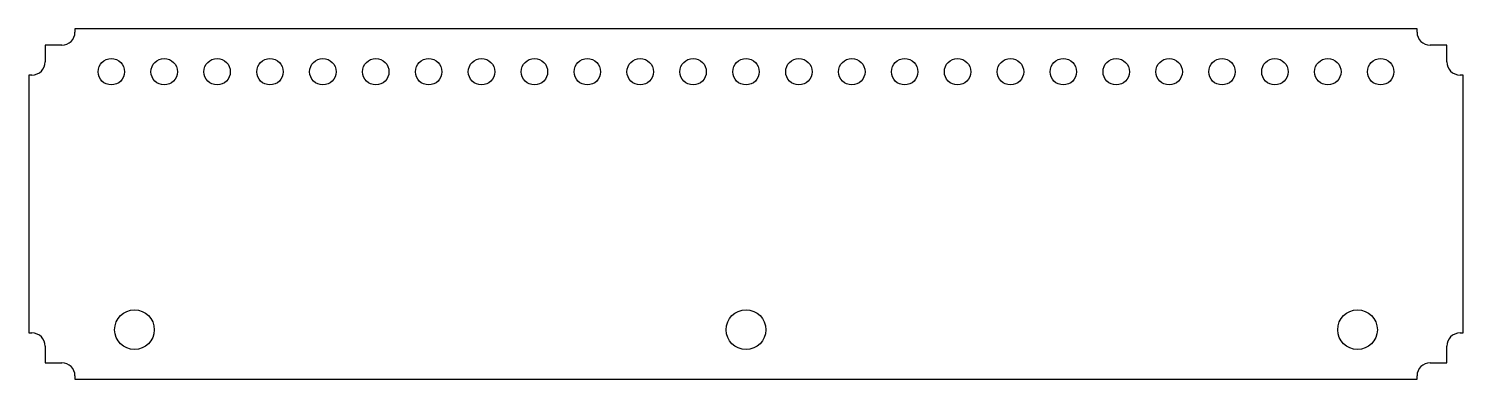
# Model space of a CAD drawing. Header units: inches. Extents: x -13.6 to 13.6, y -3.3 to 3.3.
import ezdxf

# ---------------------------------------------------------------- set-up
doc = ezdxf.new("R2010")
doc.units = ezdxf.units.IN
doc.header["$MEASUREMENT"] = 0

msp = doc.modelspace()

# ---------------------------------------------------------------- linework, layer by layer
at = {"color": 7, "linetype": 'Continuous', "lineweight": 25}
for p, q in [((-12.6875, 3.3125), (-12.6875, 3.25)), ((12.6875, 3.3125), (-12.6875, 3.3125)), ((12.6875, 3.25), (12.6875, 3.3125)), ((-13.25, 3), (-13.25, 2.6875)), ((-12.9375, 3), (-13.25, 3)), ((13.25, 3), (12.9375, 3)), ((13.25, 2.6875), (13.25, 3)), ((-13.5625, 2.4375), (-13.5625, -2.4375)), ((-13.5, 2.4375), (-13.5625, 2.4375)), ((13.5625, 2.4375), (13.5, 2.4375)), ((13.5625, -2.4375), (13.5625, 2.4375)), ((-13.5625, -2.4375), (-13.5, -2.4375)), ((13.5, -2.4375), (13.5625, -2.4375)), ((-13.25, -2.6875), (-13.25, -3)), ((13.25, -3), (13.25, -2.6875)), ((-13.25, -3), (-12.9375, -3)), ((-12.6875, -3.25), (-12.6875, -3.3125)), ((12.6875, -3.3125), (12.6875, -3.25)), ((12.9375, -3), (13.25, -3)), ((-12.6875, -3.3125), (12.6875, -3.3125))]:
    msp.add_line(p, q, dxfattribs=at)
for centre, radius in [((-12, 2.5), 0.25), ((-11, 2.5), 0.25), ((-10, 2.5), 0.25), ((-9, 2.5), 0.25), ((-8, 2.5), 0.25), ((-7, 2.5), 0.25), ((-6, 2.5), 0.25), ((-5, 2.5), 0.25), ((-4, 2.5), 0.25), ((-3, 2.5), 0.25), ((-2, 2.5), 0.25), ((-1, 2.5), 0.25), ((0, 2.5), 0.25), ((1, 2.5), 0.25), ((2, 2.5), 0.25), ((3, 2.5), 0.25), ((4, 2.5), 0.25), ((5, 2.5), 0.25), ((6, 2.5), 0.25), ((7, 2.5), 0.25), ((8, 2.5), 0.25), ((9, 2.5), 0.25), ((10, 2.5), 0.25), ((11, 2.5), 0.25), ((12, 2.5), 0.25), ((-11.5625, -2.375), 0.375), ((0, -2.375), 0.375), ((11.5625, -2.375), 0.375)]:
    msp.add_circle(centre, radius, dxfattribs=at)
for centre, start, end in [((-12.9375, 3.25), 270, 0), ((12.9375, 3.25), 180, 270), ((-13.5, 2.6875), 270, 0), ((13.5, 2.6875), 180, 270), ((-13.5, -2.6875), 0, 90), ((13.5, -2.6875), 90, 180), ((-12.9375, -3.25), 0, 90), ((12.9375, -3.25), 90, 180)]:
    msp.add_arc(centre, 0.25, start, end, dxfattribs=at)

doc.saveas('drawing.dxf')
